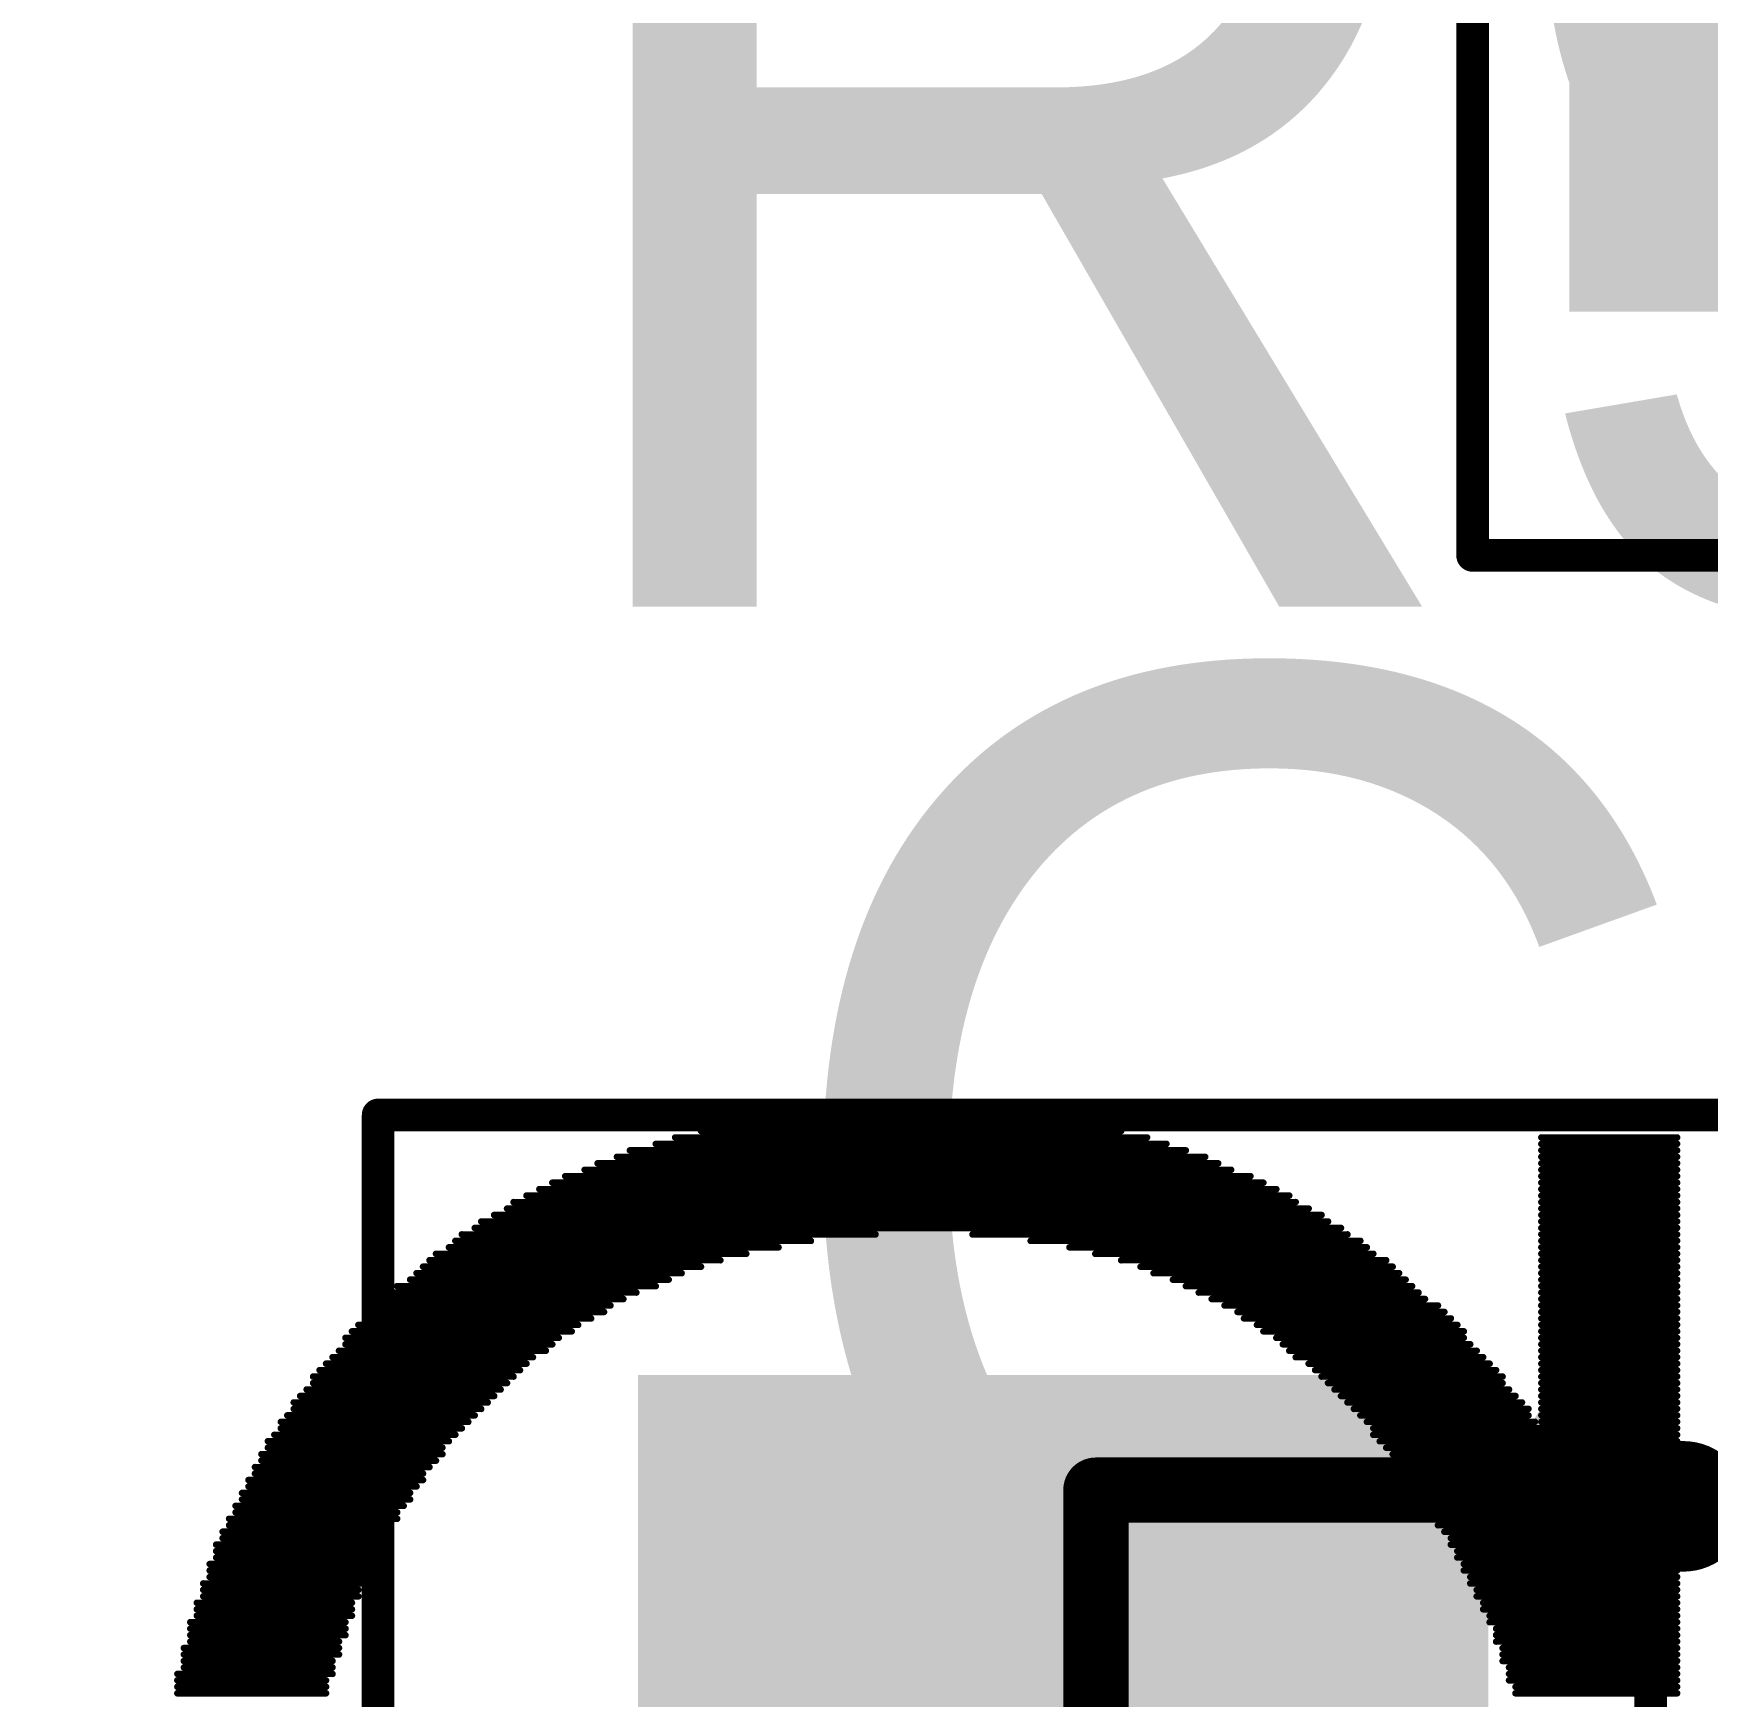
# Model space of a CAD drawing. Header units: millimetres. Extents: x 1.51 to 4.01, y 1.61 to 4.11.
# Drawn here: x 3.0684 to 3.1694, y 3.2342 to 3.3346 of the extents above; entities that cross this region are included whole.
import ezdxf

# ---------------------------------------------------------------- set-up
doc = ezdxf.new("R2010")
doc.units = ezdxf.units.MM
doc.header["$MEASUREMENT"] = 0
for name, color, linetype in [('BottomLayer', 5, 'Continuous'), ('InternalPlane1', 76, 'Continuous'), ('InternalPlane2', 16, 'Continuous'), ('Mechanical1', 6, 'Continuous'), ('Mechanical13', 56, 'Continuous'), ('Mechanical15', 56, 'Continuous'), ('Mechanical3', 76, 'Continuous'), ('TopLayer', 1, 'Continuous'), ('TopOverlay', 2, 'Continuous'), ('TopPaste', 8, 'Continuous'), ('TopSolder', 216, 'Continuous')]:
    doc.layers.add(name, color=color, linetype=linetype)

# ---------------------------------------------------------------- blocks, each defined once
blk = doc.blocks.new('6ST1_N_8')
at = {"layer": 'Mechanical15', "const_width": 0.00197}
for points in [[(-0.07874, -0.0689), (-0.07874, 0.0689)], [(-0.07874, -0.0689), (0.07874, -0.0689)]]:
    blk.add_lwpolyline(points, dxfattribs=at)
at = {"layer": 'Mechanical15', "const_width": 0.000984}
blk.add_lwpolyline([(-0.07923, -0.0689, 1), (-0.07825, -0.0689, 1)], format="xyb", close=True, dxfattribs=at)
blk.add_lwpolyline([(-0.07923, -0.0689, 1), (-0.07825, -0.0689, 1)], format="xyb", close=True, dxfattribs=at)
at = {"layer": 'TopLayer'}
blk.add_solid([(-0.02559, -0.0502), (-0.02559, -0.02461), (-0.0689, -0.0502), (-0.0689, -0.02461)], dxfattribs=at)
at = {"layer": 'TopPaste'}
blk.add_solid([(-0.02559, -0.0502), (-0.02559, -0.02461), (-0.0689, -0.0502), (-0.0689, -0.02461)], dxfattribs=at)
at = {"layer": 'TopSolder'}
blk.add_solid([(-0.02159, -0.0542), (-0.02159, -0.02061), (-0.0729, -0.0542), (-0.0729, -0.02061)], dxfattribs=at)
blk = doc.blocks.new('RESC0603_1608__M_9')
at = {"layer": 'Mechanical13', "const_width": 0.00394}
for points in [[(0.03346, 0.0187), (-0.03346, 0.0187)], [(-0.03346, 0.0187), (-0.03346, -0.0187)], [(0.03346, 0.0187), (0.03346, -0.0187)], [(0.03346, -0.0187), (-0.03346, -0.0187)]]:
    blk.add_lwpolyline(points, dxfattribs=at)
at = {"layer": 'Mechanical13', "const_width": 0.00197}
for points in [[(-0.03445, 0.0187, 1), (-0.03248, 0.0187, 1)], [(-0.03445, 0.0187, 1), (-0.03248, 0.0187, 1)], [(0.03248, 0.0187, 1), (0.03445, 0.0187, 1)], [(0.03248, 0.0187, 1), (0.03445, 0.0187, 1)], [(-0.03445, -0.0187, 1), (-0.03248, -0.0187, 1)], [(-0.03445, -0.0187, 1), (-0.03248, -0.0187, 1)], [(0.03248, -0.0187, 1), (0.03445, -0.0187, 1)], [(0.03248, -0.0187, 1), (0.03445, -0.0187, 1)]]:
    blk.add_lwpolyline(points, format="xyb", close=True, dxfattribs=at)
at = {"layer": 'Mechanical15', "const_width": 0.00197}
for points in [[(0.07677, 0.04134), (-0.07677, 0.04134)], [(-0.07677, 0.04134), (-0.07677, -0.04134)], [(0.07677, 0.04134), (0.07677, -0.04134)], [(0, 0.0187), (0, -0.0187)], [(0.0187, 0), (-0.0187, 0)], [(0.07677, -0.04134), (-0.07677, -0.04134)]]:
    blk.add_lwpolyline(points, dxfattribs=at)
at = {"layer": 'Mechanical15', "const_width": 0.000984}
for points in [[(-0.07726, 0.04134, 1), (-0.07628, 0.04134, 1)], [(-0.07726, 0.04134, 1), (-0.07628, 0.04134, 1)], [(0.07628, 0.04134, 1), (0.07726, 0.04134, 1)], [(0.07628, 0.04134, 1), (0.07726, 0.04134, 1)], [(-0.00049, 0.0187, 1), (0.00049, 0.0187, 1)], [(-0.01919, 0, 1), (-0.01821, 0, 1)], [(0.01821, 0, 1), (0.01919, 0, 1)], [(-0.00049, -0.0187, 1), (0.00049, -0.0187, 1)], [(-0.07726, -0.04134, 1), (-0.07628, -0.04134, 1)], [(-0.07726, -0.04134, 1), (-0.07628, -0.04134, 1)], [(0.07628, -0.04134, 1), (0.07726, -0.04134, 1)], [(0.07628, -0.04134, 1), (0.07726, -0.04134, 1)]]:
    blk.add_lwpolyline(points, format="xyb", close=True, dxfattribs=at)
at = {"layer": 'TopLayer'}
for points in [[(-0.01378, -0.02165), (-0.01378, 0.02165), (-0.05709, -0.02165), (-0.05709, 0.02165)], [(0.05709, -0.02165), (0.05709, 0.02165), (0.01378, -0.02165), (0.01378, 0.02165)]]:
    blk.add_solid(points, dxfattribs=at)
at = {"layer": 'TopOverlay', "const_width": 0.00787}
for points in [[(0.00197, 0.01772), (-0.00197, 0.01772)], [(0.00197, -0.01772), (-0.00197, -0.01772)]]:
    blk.add_lwpolyline(points, dxfattribs=at)
at = {"layer": 'TopOverlay', "const_width": 0.00394}
for points in [[(-0.00394, 0.01772, 1), (0, 0.01772, 1)], [(0, 0.01772, 1), (0.00394, 0.01772, 1)], [(-0.00394, -0.01772, 1), (0, -0.01772, 1)], [(0, -0.01772, 1), (0.00394, -0.01772, 1)]]:
    blk.add_lwpolyline(points, format="xyb", close=True, dxfattribs=at)
at = {"layer": 'TopPaste'}
for points in [[(-0.01378, -0.02165), (-0.01378, 0.02165), (-0.05709, -0.02165), (-0.05709, 0.02165)], [(0.05709, -0.02165), (0.05709, 0.02165), (0.01378, -0.02165), (0.01378, 0.02165)]]:
    blk.add_solid(points, dxfattribs=at)
at = {"layer": 'TopSolder'}
for points in [[(-0.00978, -0.02565), (-0.00978, 0.02565), (-0.06109, -0.02565), (-0.06109, 0.02565)], [(0.06109, -0.02565), (0.06109, 0.02565), (0.00978, -0.02565), (0.00978, 0.02565)]]:
    blk.add_solid(points, dxfattribs=at)

msp = doc.modelspace()

# ---------------------------------------------------------------- linework, layer by layer
at = {"layer": 'BottomLayer', "const_width": 0.05}
msp.add_lwpolyline([(2.95894, 3.98826, -0.315299), (3.88826, 3.05894)], format="xyb", dxfattribs=at)
at = {"layer": 'InternalPlane1', "const_width": 0.04}
msp.add_lwpolyline([(2.76, 4.09032, -0.414214), (3.99031, 2.86)], format="xyb", dxfattribs=at)
at = {"layer": 'InternalPlane2', "const_width": 0.04}
msp.add_lwpolyline([(2.76, 4.09032, -0.414214), (3.99031, 2.86)], format="xyb", dxfattribs=at)
at = {"layer": 'Mechanical1', "const_width": 0.01}
msp.add_lwpolyline([(3.99031, 2.86, 1), (1.52968, 2.86, 1)], format="xyb", close=True, dxfattribs=at)
at = {"layer": 'Mechanical3', "const_width": 0.03937}
msp.add_lwpolyline([(3.75606, 2.86, 1), (1.76394, 2.86, 1)], format="xyb", close=True, dxfattribs=at)
at = {"layer": 'TopOverlay', "const_width": 0.00039}
for points in [[(3.113, 3.26915), (3.13016, 3.26915)], [(3.11612, 3.26954), (3.12704, 3.26954)], [(3.10871, 3.26837), (3.13406, 3.26837)], [(3.11066, 3.26876), (3.13211, 3.26876)], [(3.10442, 3.2672), (3.13796, 3.2672)], [(3.10598, 3.26759), (3.13679, 3.26759)], [(3.10715, 3.26798), (3.13562, 3.26798)], [(3.15941, 3.26798), (3.1676, 3.26798)], [(3.15941, 3.26759), (3.1676, 3.26759)], [(3.15941, 3.2672), (3.1676, 3.2672)], [(3.10247, 3.26642), (3.13991, 3.26642)], [(3.10364, 3.26681), (3.13913, 3.26681)], [(3.15941, 3.26681), (3.1676, 3.26681)], [(3.15941, 3.26642), (3.1676, 3.26642)], [(3.09974, 3.26525), (3.14264, 3.26525)], [(3.10052, 3.26564), (3.14186, 3.26564)], [(3.10169, 3.26603), (3.14069, 3.26603)], [(3.15941, 3.26603), (3.1676, 3.26603)], [(3.15941, 3.26564), (3.1676, 3.26564)], [(3.15941, 3.26525), (3.1676, 3.26525)], [(3.0974, 3.26408), (3.14459, 3.26408)], [(3.09818, 3.26447), (3.1442, 3.26447)], [(3.09896, 3.26486), (3.14342, 3.26486)], [(3.15941, 3.26486), (3.1676, 3.26486)], [(3.15941, 3.26447), (3.1676, 3.26447)], [(3.15941, 3.26408), (3.1676, 3.26408)], [(3.09623, 3.2633), (3.14615, 3.2633)], [(3.09701, 3.26369), (3.14537, 3.26369)], [(3.15941, 3.26369), (3.1676, 3.26369)], [(3.15941, 3.2633), (3.1676, 3.2633)], [(3.09428, 3.26213), (3.11924, 3.26213)], [(3.09506, 3.26252), (3.14732, 3.26252)], [(3.09545, 3.26291), (3.14654, 3.26291)], [(3.12509, 3.26213), (3.14771, 3.26213)], [(3.15941, 3.26291), (3.1676, 3.26291)], [(3.15941, 3.26252), (3.1676, 3.26252)], [(3.15941, 3.26213), (3.1676, 3.26213)], [(3.0935, 3.26135), (3.11339, 3.26135)], [(3.09389, 3.26174), (3.11534, 3.26174)], [(3.1286, 3.26174), (3.14849, 3.26174)], [(3.13094, 3.26135), (3.14888, 3.26135)], [(3.15941, 3.26174), (3.1676, 3.26174)], [(3.15941, 3.26135), (3.1676, 3.26135)], [(3.09194, 3.26018), (3.10871, 3.26018)], [(3.09233, 3.26057), (3.10988, 3.26057)], [(3.09272, 3.26096), (3.11144, 3.26096)], [(3.1325, 3.26096), (3.14927, 3.26096)], [(3.13406, 3.26057), (3.15005, 3.26057)], [(3.13523, 3.26018), (3.15044, 3.26018)], [(3.15941, 3.26096), (3.1676, 3.26096)], [(3.15941, 3.26057), (3.1676, 3.26057)], [(3.15941, 3.26018), (3.1676, 3.26018)], [(3.09038, 3.25901), (3.10598, 3.25901)], [(3.09116, 3.2594), (3.10676, 3.2594)], [(3.09155, 3.25979), (3.10754, 3.25979)], [(3.13601, 3.25979), (3.15083, 3.25979)], [(3.13718, 3.2594), (3.15122, 3.2594)], [(3.13796, 3.25901), (3.15161, 3.25901)], [(3.15941, 3.25979), (3.1676, 3.25979)], [(3.15941, 3.2594), (3.1676, 3.2594)], [(3.15941, 3.25901), (3.1676, 3.25901)], [(3.0896, 3.25823), (3.10403, 3.25823)], [(3.08999, 3.25862), (3.10481, 3.25862)], [(3.13874, 3.25862), (3.152, 3.25862)], [(3.13952, 3.25823), (3.15239, 3.25823)], [(3.15941, 3.25862), (3.1676, 3.25862)], [(3.15941, 3.25823), (3.1676, 3.25823)], [(3.08843, 3.25706), (3.10208, 3.25706)], [(3.08882, 3.25745), (3.10286, 3.25745)], [(3.08921, 3.25784), (3.10325, 3.25784)], [(3.1403, 3.25784), (3.15317, 3.25784)], [(3.14108, 3.25745), (3.15356, 3.25745)], [(3.14147, 3.25706), (3.15395, 3.25706)], [(3.15941, 3.25784), (3.1676, 3.25784)], [(3.15941, 3.25745), (3.1676, 3.25745)], [(3.15941, 3.25706), (3.1676, 3.25706)], [(3.08765, 3.25628), (3.10091, 3.25628)], [(3.08804, 3.25667), (3.1013, 3.25667)], [(3.14225, 3.25667), (3.15434, 3.25667)], [(3.14264, 3.25628), (3.15473, 3.25628)], [(3.15941, 3.25667), (3.1676, 3.25667)], [(3.15941, 3.25628), (3.1676, 3.25628)], [(3.08687, 3.25511), (3.09935, 3.25511)], [(3.08726, 3.25589), (3.10013, 3.25589)], [(3.08726, 3.2555), (3.09974, 3.2555)], [(3.14342, 3.25589), (3.15473, 3.25589)], [(3.14381, 3.2555), (3.15512, 3.2555)], [(3.1442, 3.25511), (3.15551, 3.25511)], [(3.15941, 3.25589), (3.1676, 3.25589)], [(3.15941, 3.2555), (3.1676, 3.2555)], [(3.15941, 3.25511), (3.1676, 3.25511)], [(3.0857, 3.25394), (3.09779, 3.25394)], [(3.08609, 3.25433), (3.09818, 3.25433)], [(3.08648, 3.25472), (3.09857, 3.25472)], [(3.14459, 3.25472), (3.1559, 3.25472)], [(3.14537, 3.25433), (3.15629, 3.25433)], [(3.14576, 3.25394), (3.15668, 3.25394)], [(3.15941, 3.25472), (3.1676, 3.25472)], [(3.15941, 3.25433), (3.1676, 3.25433)], [(3.15941, 3.25394), (3.1676, 3.25394)], [(3.08531, 3.25355), (3.0974, 3.25355)], [(3.08531, 3.25316), (3.09701, 3.25316)], [(3.14615, 3.25355), (3.15707, 3.25355)], [(3.14654, 3.25316), (3.15707, 3.25316)], [(3.15941, 3.25355), (3.1676, 3.25355)], [(3.15941, 3.25316), (3.1676, 3.25316)], [(3.08414, 3.25199), (3.09584, 3.25199)], [(3.08453, 3.25238), (3.09623, 3.25238)], [(3.08492, 3.25277), (3.09662, 3.25277)], [(3.14693, 3.25277), (3.15746, 3.25277)], [(3.14732, 3.25238), (3.15785, 3.25238)], [(3.14771, 3.25199), (3.15824, 3.25199)], [(3.15941, 3.25277), (3.1676, 3.25277)], [(3.15941, 3.25238), (3.1676, 3.25238)], [(3.15941, 3.25199), (3.1676, 3.25199)], [(3.08375, 3.25121), (3.09506, 3.25121)], [(3.08414, 3.2516), (3.09545, 3.2516)], [(3.1481, 3.2516), (3.15863, 3.2516)], [(3.14849, 3.25121), (3.15863, 3.25121)], [(3.15941, 3.2516), (3.1676, 3.2516)], [(3.15941, 3.25121), (3.1676, 3.25121)], [(3.08297, 3.25004), (3.09389, 3.25004)], [(3.08336, 3.25082), (3.09467, 3.25082)], [(3.08336, 3.25043), (3.09428, 3.25043)], [(3.14888, 3.25082), (3.15902, 3.25082)], [(3.14927, 3.25043), (3.1676, 3.25043)], [(3.14927, 3.25004), (3.1676, 3.25004)], [(3.15941, 3.25082), (3.1676, 3.25082)], [(3.08219, 3.24887), (3.09311, 3.24887)], [(3.08258, 3.24965), (3.0935, 3.24965)], [(3.08258, 3.24926), (3.09311, 3.24926)], [(3.14966, 3.24965), (3.1676, 3.24965)], [(3.15005, 3.24926), (3.1676, 3.24926)], [(3.15044, 3.24887), (3.1676, 3.24887)], [(3.0818, 3.24809), (3.09233, 3.24809)], [(3.08219, 3.24848), (3.09272, 3.24848)], [(3.15044, 3.24848), (3.1676, 3.24848)], [(3.15083, 3.24809), (3.1676, 3.24809)], [(3.08141, 3.24731), (3.09194, 3.24731)], [(3.08141, 3.24692), (3.09155, 3.24692)], [(3.0818, 3.2477), (3.09194, 3.2477)], [(3.15122, 3.2477), (3.1676, 3.2477)], [(3.15161, 3.24731), (3.1676, 3.24731)], [(3.15161, 3.24692), (3.1676, 3.24692)], [(3.08102, 3.24653), (3.09116, 3.24653)], [(3.08102, 3.24614), (3.09116, 3.24614)], [(3.152, 3.24653), (3.1676, 3.24653)], [(3.15239, 3.24614), (3.1676, 3.24614)], [(3.08024, 3.24497), (3.09038, 3.24497)], [(3.08063, 3.24575), (3.09077, 3.24575)], [(3.08063, 3.24536), (3.09038, 3.24536)], [(3.15239, 3.24575), (3.1676, 3.24575)], [(3.15278, 3.24536), (3.1676, 3.24536)], [(3.15317, 3.24497), (3.1676, 3.24497)], [(3.07985, 3.24419), (3.08999, 3.24419)], [(3.08024, 3.24458), (3.08999, 3.24458)], [(3.15317, 3.24458), (3.1676, 3.24458)], [(3.15356, 3.24419), (3.1676, 3.24419)], [(3.07946, 3.24341), (3.08921, 3.24341)], [(3.07946, 3.24302), (3.08921, 3.24302)], [(3.07985, 3.2438), (3.0896, 3.2438)], [(3.15395, 3.2438), (3.1676, 3.2438)], [(3.15395, 3.24341), (3.1676, 3.24341)], [(3.15434, 3.24302), (3.1676, 3.24302)], [(3.07907, 3.24224), (3.08882, 3.24224)], [(3.07907, 3.24185), (3.08882, 3.24185)], [(3.07946, 3.24263), (3.08882, 3.24263)], [(3.15434, 3.24263), (3.1676, 3.24263)], [(3.15473, 3.24224), (3.1676, 3.24224)], [(3.15473, 3.24185), (3.1676, 3.24185)], [(3.07868, 3.24107), (3.08843, 3.24107)], [(3.07907, 3.24146), (3.08843, 3.24146)], [(3.15512, 3.24146), (3.1676, 3.24146)], [(3.15512, 3.24107), (3.1676, 3.24107)], [(3.07829, 3.2399), (3.08765, 3.2399)], [(3.07868, 3.24068), (3.08804, 3.24068)], [(3.07868, 3.24029), (3.08804, 3.24029)], [(3.15551, 3.24068), (3.1676, 3.24068)], [(3.15551, 3.24029), (3.1676, 3.24029)], [(3.1559, 3.2399), (3.1676, 3.2399)], [(3.07829, 3.23951), (3.08765, 3.23951)], [(3.07829, 3.23912), (3.08765, 3.23912)], [(3.1559, 3.23951), (3.1676, 3.23951)], [(3.15629, 3.23912), (3.1676, 3.23912)], [(3.0779, 3.23873), (3.08726, 3.23873)], [(3.0779, 3.23834), (3.08726, 3.23834)], [(3.0779, 3.23795), (3.08726, 3.23795)], [(3.15629, 3.23873), (3.1676, 3.23873)], [(3.15668, 3.23834), (3.1676, 3.23834)], [(3.15668, 3.23795), (3.1676, 3.23795)], [(3.07751, 3.23717), (3.08687, 3.23717)], [(3.07751, 3.23678), (3.08687, 3.23678)], [(3.0779, 3.23756), (3.08687, 3.23756)], [(3.15668, 3.23756), (3.1676, 3.23756)], [(3.15707, 3.23717), (3.1676, 3.23717)], [(3.15707, 3.23678), (3.1676, 3.23678)], [(3.07751, 3.23639), (3.08648, 3.23639)], [(3.07751, 3.236), (3.08648, 3.236)], [(3.15707, 3.23639), (3.1676, 3.23639)], [(3.15746, 3.236), (3.1676, 3.236)], [(3.07712, 3.23561), (3.08648, 3.23561)], [(3.07712, 3.23522), (3.08609, 3.23522)], [(3.07712, 3.23483), (3.08609, 3.23483)], [(3.15746, 3.23561), (3.1676, 3.23561)], [(3.15746, 3.23522), (3.1676, 3.23522)], [(3.15785, 3.23483), (3.1676, 3.23483)], [(3.07712, 3.23444), (3.08609, 3.23444)], [(3.15785, 3.23444), (3.1676, 3.23444)]]:
    msp.add_lwpolyline(points, dxfattribs=at)
at = {"layer": 'TopOverlay', "const_width": 0.000195}
for points in [[(3.1129, 3.26915, 1), (3.1131, 3.26915, 1)], [(3.11602, 3.26954, 1), (3.11622, 3.26954, 1)], [(3.12694, 3.26954, 1), (3.12714, 3.26954, 1)], [(3.13006, 3.26915, 1), (3.13026, 3.26915, 1)], [(3.10861, 3.26837, 1), (3.10881, 3.26837, 1)], [(3.11056, 3.26876, 1), (3.11076, 3.26876, 1)], [(3.13201, 3.26876, 1), (3.13221, 3.26876, 1)], [(3.13396, 3.26837, 1), (3.13416, 3.26837, 1)], [(3.10432, 3.2672, 1), (3.10452, 3.2672, 1)], [(3.10588, 3.26759, 1), (3.10608, 3.26759, 1)], [(3.10705, 3.26798, 1), (3.10725, 3.26798, 1)], [(3.13552, 3.26798, 1), (3.13572, 3.26798, 1)], [(3.13669, 3.26759, 1), (3.13689, 3.26759, 1)], [(3.13786, 3.2672, 1), (3.13806, 3.2672, 1)], [(3.15931, 3.26798, 1), (3.15951, 3.26798, 1)], [(3.15931, 3.26759, 1), (3.15951, 3.26759, 1)], [(3.15931, 3.2672, 1), (3.15951, 3.2672, 1)], [(3.1675, 3.26798, 1), (3.1677, 3.26798, 1)], [(3.1675, 3.26759, 1), (3.1677, 3.26759, 1)], [(3.1675, 3.2672, 1), (3.1677, 3.2672, 1)], [(3.10237, 3.26642, 1), (3.10257, 3.26642, 1)], [(3.10354, 3.26681, 1), (3.10374, 3.26681, 1)], [(3.13903, 3.26681, 1), (3.13923, 3.26681, 1)], [(3.13981, 3.26642, 1), (3.14001, 3.26642, 1)], [(3.15931, 3.26681, 1), (3.15951, 3.26681, 1)], [(3.15931, 3.26642, 1), (3.15951, 3.26642, 1)], [(3.1675, 3.26681, 1), (3.1677, 3.26681, 1)], [(3.1675, 3.26642, 1), (3.1677, 3.26642, 1)], [(3.09964, 3.26525, 1), (3.09984, 3.26525, 1)], [(3.10042, 3.26564, 1), (3.10062, 3.26564, 1)], [(3.10159, 3.26603, 1), (3.10179, 3.26603, 1)], [(3.14059, 3.26603, 1), (3.14079, 3.26603, 1)], [(3.14176, 3.26564, 1), (3.14196, 3.26564, 1)], [(3.14254, 3.26525, 1), (3.14274, 3.26525, 1)], [(3.15931, 3.26603, 1), (3.15951, 3.26603, 1)], [(3.15931, 3.26564, 1), (3.15951, 3.26564, 1)], [(3.15931, 3.26525, 1), (3.15951, 3.26525, 1)], [(3.1675, 3.26603, 1), (3.1677, 3.26603, 1)], [(3.1675, 3.26564, 1), (3.1677, 3.26564, 1)], [(3.1675, 3.26525, 1), (3.1677, 3.26525, 1)], [(3.0973, 3.26408, 1), (3.0975, 3.26408, 1)], [(3.09808, 3.26447, 1), (3.09828, 3.26447, 1)], [(3.09886, 3.26486, 1), (3.09906, 3.26486, 1)], [(3.14332, 3.26486, 1), (3.14352, 3.26486, 1)], [(3.1441, 3.26447, 1), (3.1443, 3.26447, 1)], [(3.14449, 3.26408, 1), (3.14469, 3.26408, 1)], [(3.15931, 3.26486, 1), (3.15951, 3.26486, 1)], [(3.15931, 3.26447, 1), (3.15951, 3.26447, 1)], [(3.15931, 3.26408, 1), (3.15951, 3.26408, 1)], [(3.1675, 3.26486, 1), (3.1677, 3.26486, 1)], [(3.1675, 3.26447, 1), (3.1677, 3.26447, 1)], [(3.1675, 3.26408, 1), (3.1677, 3.26408, 1)], [(3.09613, 3.2633, 1), (3.09633, 3.2633, 1)], [(3.09691, 3.26369, 1), (3.09711, 3.26369, 1)], [(3.14527, 3.26369, 1), (3.14547, 3.26369, 1)], [(3.14605, 3.2633, 1), (3.14625, 3.2633, 1)], [(3.15931, 3.26369, 1), (3.15951, 3.26369, 1)], [(3.15931, 3.2633, 1), (3.15951, 3.2633, 1)], [(3.1675, 3.26369, 1), (3.1677, 3.26369, 1)], [(3.1675, 3.2633, 1), (3.1677, 3.2633, 1)], [(3.09418, 3.26213, 1), (3.09438, 3.26213, 1)], [(3.09496, 3.26252, 1), (3.09516, 3.26252, 1)], [(3.09535, 3.26291, 1), (3.09555, 3.26291, 1)], [(3.11914, 3.26213, 1), (3.11934, 3.26213, 1)], [(3.12499, 3.26213, 1), (3.12519, 3.26213, 1)], [(3.14644, 3.26291, 1), (3.14664, 3.26291, 1)], [(3.14722, 3.26252, 1), (3.14742, 3.26252, 1)], [(3.14761, 3.26213, 1), (3.14781, 3.26213, 1)], [(3.15931, 3.26291, 1), (3.15951, 3.26291, 1)], [(3.15931, 3.26252, 1), (3.15951, 3.26252, 1)], [(3.15931, 3.26213, 1), (3.15951, 3.26213, 1)], [(3.1675, 3.26291, 1), (3.1677, 3.26291, 1)], [(3.1675, 3.26252, 1), (3.1677, 3.26252, 1)], [(3.1675, 3.26213, 1), (3.1677, 3.26213, 1)], [(3.0934, 3.26135, 1), (3.0936, 3.26135, 1)], [(3.09379, 3.26174, 1), (3.09399, 3.26174, 1)], [(3.11329, 3.26135, 1), (3.11349, 3.26135, 1)], [(3.11524, 3.26174, 1), (3.11544, 3.26174, 1)], [(3.1285, 3.26174, 1), (3.1287, 3.26174, 1)], [(3.13084, 3.26135, 1), (3.13104, 3.26135, 1)], [(3.14839, 3.26174, 1), (3.14859, 3.26174, 1)], [(3.14878, 3.26135, 1), (3.14898, 3.26135, 1)], [(3.15931, 3.26174, 1), (3.15951, 3.26174, 1)], [(3.15931, 3.26135, 1), (3.15951, 3.26135, 1)], [(3.1675, 3.26174, 1), (3.1677, 3.26174, 1)], [(3.1675, 3.26135, 1), (3.1677, 3.26135, 1)], [(3.09184, 3.26018, 1), (3.09204, 3.26018, 1)], [(3.09223, 3.26057, 1), (3.09243, 3.26057, 1)], [(3.09262, 3.26096, 1), (3.09282, 3.26096, 1)], [(3.10861, 3.26018, 1), (3.10881, 3.26018, 1)], [(3.10978, 3.26057, 1), (3.10998, 3.26057, 1)], [(3.11134, 3.26096, 1), (3.11154, 3.26096, 1)], [(3.1324, 3.26096, 1), (3.1326, 3.26096, 1)], [(3.13396, 3.26057, 1), (3.13416, 3.26057, 1)], [(3.13513, 3.26018, 1), (3.13533, 3.26018, 1)], [(3.14917, 3.26096, 1), (3.14937, 3.26096, 1)], [(3.14995, 3.26057, 1), (3.15015, 3.26057, 1)], [(3.15034, 3.26018, 1), (3.15054, 3.26018, 1)], [(3.15931, 3.26096, 1), (3.15951, 3.26096, 1)], [(3.15931, 3.26057, 1), (3.15951, 3.26057, 1)], [(3.15931, 3.26018, 1), (3.15951, 3.26018, 1)], [(3.1675, 3.26096, 1), (3.1677, 3.26096, 1)], [(3.1675, 3.26057, 1), (3.1677, 3.26057, 1)], [(3.1675, 3.26018, 1), (3.1677, 3.26018, 1)], [(3.09028, 3.25901, 1), (3.09048, 3.25901, 1)], [(3.09106, 3.2594, 1), (3.09126, 3.2594, 1)], [(3.09145, 3.25979, 1), (3.09165, 3.25979, 1)], [(3.10588, 3.25901, 1), (3.10608, 3.25901, 1)], [(3.10666, 3.2594, 1), (3.10686, 3.2594, 1)], [(3.10744, 3.25979, 1), (3.10764, 3.25979, 1)], [(3.13591, 3.25979, 1), (3.13611, 3.25979, 1)], [(3.13708, 3.2594, 1), (3.13728, 3.2594, 1)], [(3.13786, 3.25901, 1), (3.13806, 3.25901, 1)], [(3.15073, 3.25979, 1), (3.15093, 3.25979, 1)], [(3.15112, 3.2594, 1), (3.15132, 3.2594, 1)], [(3.15151, 3.25901, 1), (3.15171, 3.25901, 1)], [(3.15931, 3.25979, 1), (3.15951, 3.25979, 1)], [(3.15931, 3.2594, 1), (3.15951, 3.2594, 1)], [(3.15931, 3.25901, 1), (3.15951, 3.25901, 1)], [(3.1675, 3.25979, 1), (3.1677, 3.25979, 1)], [(3.1675, 3.2594, 1), (3.1677, 3.2594, 1)], [(3.1675, 3.25901, 1), (3.1677, 3.25901, 1)], [(3.0895, 3.25823, 1), (3.0897, 3.25823, 1)], [(3.08989, 3.25862, 1), (3.09009, 3.25862, 1)], [(3.10393, 3.25823, 1), (3.10413, 3.25823, 1)], [(3.10471, 3.25862, 1), (3.10491, 3.25862, 1)], [(3.13864, 3.25862, 1), (3.13884, 3.25862, 1)], [(3.13942, 3.25823, 1), (3.13962, 3.25823, 1)], [(3.1519, 3.25862, 1), (3.1521, 3.25862, 1)], [(3.15229, 3.25823, 1), (3.15249, 3.25823, 1)], [(3.15931, 3.25862, 1), (3.15951, 3.25862, 1)], [(3.15931, 3.25823, 1), (3.15951, 3.25823, 1)], [(3.1675, 3.25862, 1), (3.1677, 3.25862, 1)], [(3.1675, 3.25823, 1), (3.1677, 3.25823, 1)], [(3.08833, 3.25706, 1), (3.08853, 3.25706, 1)], [(3.08872, 3.25745, 1), (3.08892, 3.25745, 1)], [(3.08911, 3.25784, 1), (3.08931, 3.25784, 1)], [(3.10198, 3.25706, 1), (3.10218, 3.25706, 1)], [(3.10276, 3.25745, 1), (3.10296, 3.25745, 1)], [(3.10315, 3.25784, 1), (3.10335, 3.25784, 1)], [(3.1402, 3.25784, 1), (3.1404, 3.25784, 1)], [(3.14098, 3.25745, 1), (3.14118, 3.25745, 1)], [(3.14137, 3.25706, 1), (3.14157, 3.25706, 1)], [(3.15307, 3.25784, 1), (3.15327, 3.25784, 1)], [(3.15346, 3.25745, 1), (3.15366, 3.25745, 1)], [(3.15385, 3.25706, 1), (3.15405, 3.25706, 1)], [(3.15931, 3.25784, 1), (3.15951, 3.25784, 1)], [(3.15931, 3.25745, 1), (3.15951, 3.25745, 1)], [(3.15931, 3.25706, 1), (3.15951, 3.25706, 1)], [(3.1675, 3.25784, 1), (3.1677, 3.25784, 1)], [(3.1675, 3.25745, 1), (3.1677, 3.25745, 1)], [(3.1675, 3.25706, 1), (3.1677, 3.25706, 1)], [(3.08755, 3.25628, 1), (3.08775, 3.25628, 1)], [(3.08794, 3.25667, 1), (3.08814, 3.25667, 1)], [(3.10081, 3.25628, 1), (3.10101, 3.25628, 1)], [(3.1012, 3.25667, 1), (3.1014, 3.25667, 1)], [(3.14215, 3.25667, 1), (3.14235, 3.25667, 1)], [(3.14254, 3.25628, 1), (3.14274, 3.25628, 1)], [(3.15424, 3.25667, 1), (3.15444, 3.25667, 1)], [(3.15463, 3.25628, 1), (3.15483, 3.25628, 1)], [(3.15931, 3.25667, 1), (3.15951, 3.25667, 1)], [(3.15931, 3.25628, 1), (3.15951, 3.25628, 1)], [(3.1675, 3.25667, 1), (3.1677, 3.25667, 1)], [(3.1675, 3.25628, 1), (3.1677, 3.25628, 1)], [(3.08677, 3.25511, 1), (3.08697, 3.25511, 1)], [(3.08716, 3.25589, 1), (3.08736, 3.25589, 1)], [(3.08716, 3.2555, 1), (3.08736, 3.2555, 1)], [(3.09925, 3.25511, 1), (3.09945, 3.25511, 1)], [(3.09964, 3.2555, 1), (3.09984, 3.2555, 1)], [(3.10003, 3.25589, 1), (3.10023, 3.25589, 1)], [(3.14332, 3.25589, 1), (3.14352, 3.25589, 1)], [(3.14371, 3.2555, 1), (3.14391, 3.2555, 1)], [(3.1441, 3.25511, 1), (3.1443, 3.25511, 1)], [(3.15463, 3.25589, 1), (3.15483, 3.25589, 1)], [(3.15502, 3.2555, 1), (3.15522, 3.2555, 1)], [(3.15541, 3.25511, 1), (3.15561, 3.25511, 1)], [(3.15931, 3.25589, 1), (3.15951, 3.25589, 1)], [(3.15931, 3.2555, 1), (3.15951, 3.2555, 1)], [(3.15931, 3.25511, 1), (3.15951, 3.25511, 1)], [(3.1675, 3.25589, 1), (3.1677, 3.25589, 1)], [(3.1675, 3.2555, 1), (3.1677, 3.2555, 1)], [(3.1675, 3.25511, 1), (3.1677, 3.25511, 1)], [(3.0856, 3.25394, 1), (3.0858, 3.25394, 1)], [(3.08599, 3.25433, 1), (3.08619, 3.25433, 1)], [(3.08638, 3.25472, 1), (3.08658, 3.25472, 1)], [(3.09769, 3.25394, 1), (3.09789, 3.25394, 1)], [(3.09808, 3.25433, 1), (3.09828, 3.25433, 1)], [(3.09847, 3.25472, 1), (3.09867, 3.25472, 1)], [(3.14449, 3.25472, 1), (3.14469, 3.25472, 1)], [(3.14527, 3.25433, 1), (3.14547, 3.25433, 1)], [(3.14566, 3.25394, 1), (3.14586, 3.25394, 1)], [(3.1558, 3.25472, 1), (3.156, 3.25472, 1)], [(3.15619, 3.25433, 1), (3.15639, 3.25433, 1)], [(3.15658, 3.25394, 1), (3.15678, 3.25394, 1)], [(3.15931, 3.25472, 1), (3.15951, 3.25472, 1)], [(3.15931, 3.25433, 1), (3.15951, 3.25433, 1)], [(3.15931, 3.25394, 1), (3.15951, 3.25394, 1)], [(3.1675, 3.25472, 1), (3.1677, 3.25472, 1)], [(3.1675, 3.25433, 1), (3.1677, 3.25433, 1)], [(3.1675, 3.25394, 1), (3.1677, 3.25394, 1)], [(3.08521, 3.25355, 1), (3.08541, 3.25355, 1)], [(3.08521, 3.25316, 1), (3.08541, 3.25316, 1)], [(3.09691, 3.25316, 1), (3.09711, 3.25316, 1)], [(3.0973, 3.25355, 1), (3.0975, 3.25355, 1)], [(3.14605, 3.25355, 1), (3.14625, 3.25355, 1)], [(3.14644, 3.25316, 1), (3.14664, 3.25316, 1)], [(3.15697, 3.25355, 1), (3.15717, 3.25355, 1)], [(3.15697, 3.25316, 1), (3.15717, 3.25316, 1)], [(3.15931, 3.25355, 1), (3.15951, 3.25355, 1)], [(3.15931, 3.25316, 1), (3.15951, 3.25316, 1)], [(3.1675, 3.25355, 1), (3.1677, 3.25355, 1)], [(3.1675, 3.25316, 1), (3.1677, 3.25316, 1)], [(3.08404, 3.25199, 1), (3.08424, 3.25199, 1)], [(3.08443, 3.25238, 1), (3.08463, 3.25238, 1)], [(3.08482, 3.25277, 1), (3.08502, 3.25277, 1)], [(3.09574, 3.25199, 1), (3.09594, 3.25199, 1)], [(3.09613, 3.25238, 1), (3.09633, 3.25238, 1)], [(3.09652, 3.25277, 1), (3.09672, 3.25277, 1)], [(3.14683, 3.25277, 1), (3.14703, 3.25277, 1)], [(3.14722, 3.25238, 1), (3.14742, 3.25238, 1)], [(3.14761, 3.25199, 1), (3.14781, 3.25199, 1)], [(3.15736, 3.25277, 1), (3.15756, 3.25277, 1)], [(3.15775, 3.25238, 1), (3.15795, 3.25238, 1)], [(3.15814, 3.25199, 1), (3.15834, 3.25199, 1)], [(3.15931, 3.25277, 1), (3.15951, 3.25277, 1)], [(3.15931, 3.25238, 1), (3.15951, 3.25238, 1)], [(3.15931, 3.25199, 1), (3.15951, 3.25199, 1)], [(3.1675, 3.25277, 1), (3.1677, 3.25277, 1)], [(3.1675, 3.25238, 1), (3.1677, 3.25238, 1)], [(3.1675, 3.25199, 1), (3.1677, 3.25199, 1)], [(3.08365, 3.25121, 1), (3.08385, 3.25121, 1)], [(3.08404, 3.2516, 1), (3.08424, 3.2516, 1)], [(3.09496, 3.25121, 1), (3.09516, 3.25121, 1)], [(3.09535, 3.2516, 1), (3.09555, 3.2516, 1)], [(3.148, 3.2516, 1), (3.1482, 3.2516, 1)], [(3.14839, 3.25121, 1), (3.14859, 3.25121, 1)], [(3.15853, 3.2516, 1), (3.15873, 3.2516, 1)], [(3.15853, 3.25121, 1), (3.15873, 3.25121, 1)], [(3.15931, 3.2516, 1), (3.15951, 3.2516, 1)], [(3.15931, 3.25121, 1), (3.15951, 3.25121, 1)], [(3.1675, 3.2516, 1), (3.1677, 3.2516, 1)], [(3.1675, 3.25121, 1), (3.1677, 3.25121, 1)], [(3.08287, 3.25004, 1), (3.08307, 3.25004, 1)], [(3.08326, 3.25082, 1), (3.08346, 3.25082, 1)], [(3.08326, 3.25043, 1), (3.08346, 3.25043, 1)], [(3.09379, 3.25004, 1), (3.09399, 3.25004, 1)], [(3.09418, 3.25043, 1), (3.09438, 3.25043, 1)], [(3.09457, 3.25082, 1), (3.09477, 3.25082, 1)], [(3.14878, 3.25082, 1), (3.14898, 3.25082, 1)], [(3.14917, 3.25043, 1), (3.14937, 3.25043, 1)], [(3.14917, 3.25004, 1), (3.14937, 3.25004, 1)], [(3.15892, 3.25082, 1), (3.15912, 3.25082, 1)], [(3.15931, 3.25082, 1), (3.15951, 3.25082, 1)], [(3.1675, 3.25082, 1), (3.1677, 3.25082, 1)], [(3.1675, 3.25043, 1), (3.1677, 3.25043, 1)], [(3.1675, 3.25004, 1), (3.1677, 3.25004, 1)], [(3.08209, 3.24887, 1), (3.08229, 3.24887, 1)], [(3.08248, 3.24965, 1), (3.08268, 3.24965, 1)], [(3.08248, 3.24926, 1), (3.08268, 3.24926, 1)], [(3.09301, 3.24926, 1), (3.09321, 3.24926, 1)], [(3.09301, 3.24887, 1), (3.09321, 3.24887, 1)], [(3.0934, 3.24965, 1), (3.0936, 3.24965, 1)], [(3.14956, 3.24965, 1), (3.14976, 3.24965, 1)], [(3.14995, 3.24926, 1), (3.15015, 3.24926, 1)], [(3.15034, 3.24887, 1), (3.15054, 3.24887, 1)], [(3.1675, 3.24965, 1), (3.1677, 3.24965, 1)], [(3.1675, 3.24926, 1), (3.1677, 3.24926, 1)], [(3.1675, 3.24887, 1), (3.1677, 3.24887, 1)], [(3.0817, 3.24809, 1), (3.0819, 3.24809, 1)], [(3.08209, 3.24848, 1), (3.08229, 3.24848, 1)], [(3.09223, 3.24809, 1), (3.09243, 3.24809, 1)], [(3.09262, 3.24848, 1), (3.09282, 3.24848, 1)], [(3.15034, 3.24848, 1), (3.15054, 3.24848, 1)], [(3.15073, 3.24809, 1), (3.15093, 3.24809, 1)], [(3.1675, 3.24848, 1), (3.1677, 3.24848, 1)], [(3.1675, 3.24809, 1), (3.1677, 3.24809, 1)], [(3.08131, 3.24731, 1), (3.08151, 3.24731, 1)], [(3.08131, 3.24692, 1), (3.08151, 3.24692, 1)], [(3.0817, 3.2477, 1), (3.0819, 3.2477, 1)], [(3.09145, 3.24692, 1), (3.09165, 3.24692, 1)], [(3.09184, 3.2477, 1), (3.09204, 3.2477, 1)], [(3.09184, 3.24731, 1), (3.09204, 3.24731, 1)], [(3.15112, 3.2477, 1), (3.15132, 3.2477, 1)], [(3.15151, 3.24731, 1), (3.15171, 3.24731, 1)], [(3.15151, 3.24692, 1), (3.15171, 3.24692, 1)], [(3.1675, 3.2477, 1), (3.1677, 3.2477, 1)], [(3.1675, 3.24731, 1), (3.1677, 3.24731, 1)], [(3.1675, 3.24692, 1), (3.1677, 3.24692, 1)], [(3.08092, 3.24653, 1), (3.08112, 3.24653, 1)], [(3.08092, 3.24614, 1), (3.08112, 3.24614, 1)], [(3.09106, 3.24653, 1), (3.09126, 3.24653, 1)], [(3.09106, 3.24614, 1), (3.09126, 3.24614, 1)], [(3.1519, 3.24653, 1), (3.1521, 3.24653, 1)], [(3.15229, 3.24614, 1), (3.15249, 3.24614, 1)], [(3.1675, 3.24653, 1), (3.1677, 3.24653, 1)], [(3.1675, 3.24614, 1), (3.1677, 3.24614, 1)], [(3.08014, 3.24497, 1), (3.08034, 3.24497, 1)], [(3.08053, 3.24575, 1), (3.08073, 3.24575, 1)], [(3.08053, 3.24536, 1), (3.08073, 3.24536, 1)], [(3.09028, 3.24536, 1), (3.09048, 3.24536, 1)], [(3.09028, 3.24497, 1), (3.09048, 3.24497, 1)], [(3.09067, 3.24575, 1), (3.09087, 3.24575, 1)], [(3.15229, 3.24575, 1), (3.15249, 3.24575, 1)], [(3.15268, 3.24536, 1), (3.15288, 3.24536, 1)], [(3.15307, 3.24497, 1), (3.15327, 3.24497, 1)], [(3.1675, 3.24575, 1), (3.1677, 3.24575, 1)], [(3.1675, 3.24536, 1), (3.1677, 3.24536, 1)], [(3.1675, 3.24497, 1), (3.1677, 3.24497, 1)], [(3.07975, 3.24419, 1), (3.07995, 3.24419, 1)], [(3.08014, 3.24458, 1), (3.08034, 3.24458, 1)], [(3.08989, 3.24458, 1), (3.09009, 3.24458, 1)], [(3.08989, 3.24419, 1), (3.09009, 3.24419, 1)], [(3.15307, 3.24458, 1), (3.15327, 3.24458, 1)], [(3.15346, 3.24419, 1), (3.15366, 3.24419, 1)], [(3.1675, 3.24458, 1), (3.1677, 3.24458, 1)], [(3.1675, 3.24419, 1), (3.1677, 3.24419, 1)], [(3.07936, 3.24341, 1), (3.07956, 3.24341, 1)], [(3.07936, 3.24302, 1), (3.07956, 3.24302, 1)], [(3.07975, 3.2438, 1), (3.07995, 3.2438, 1)], [(3.08911, 3.24341, 1), (3.08931, 3.24341, 1)], [(3.08911, 3.24302, 1), (3.08931, 3.24302, 1)], [(3.0895, 3.2438, 1), (3.0897, 3.2438, 1)], [(3.15385, 3.2438, 1), (3.15405, 3.2438, 1)], [(3.15385, 3.24341, 1), (3.15405, 3.24341, 1)], [(3.15424, 3.24302, 1), (3.15444, 3.24302, 1)], [(3.1675, 3.2438, 1), (3.1677, 3.2438, 1)], [(3.1675, 3.24341, 1), (3.1677, 3.24341, 1)], [(3.1675, 3.24302, 1), (3.1677, 3.24302, 1)], [(3.07897, 3.24224, 1), (3.07917, 3.24224, 1)], [(3.07897, 3.24185, 1), (3.07917, 3.24185, 1)], [(3.07936, 3.24263, 1), (3.07956, 3.24263, 1)], [(3.08872, 3.24263, 1), (3.08892, 3.24263, 1)], [(3.08872, 3.24224, 1), (3.08892, 3.24224, 1)], [(3.08872, 3.24185, 1), (3.08892, 3.24185, 1)], [(3.15424, 3.24263, 1), (3.15444, 3.24263, 1)], [(3.15463, 3.24224, 1), (3.15483, 3.24224, 1)], [(3.15463, 3.24185, 1), (3.15483, 3.24185, 1)], [(3.1675, 3.24263, 1), (3.1677, 3.24263, 1)], [(3.1675, 3.24224, 1), (3.1677, 3.24224, 1)], [(3.1675, 3.24185, 1), (3.1677, 3.24185, 1)], [(3.07858, 3.24107, 1), (3.07878, 3.24107, 1)], [(3.07897, 3.24146, 1), (3.07917, 3.24146, 1)], [(3.08833, 3.24146, 1), (3.08853, 3.24146, 1)], [(3.08833, 3.24107, 1), (3.08853, 3.24107, 1)], [(3.15502, 3.24146, 1), (3.15522, 3.24146, 1)], [(3.15502, 3.24107, 1), (3.15522, 3.24107, 1)], [(3.1675, 3.24146, 1), (3.1677, 3.24146, 1)], [(3.1675, 3.24107, 1), (3.1677, 3.24107, 1)], [(3.07819, 3.2399, 1), (3.07839, 3.2399, 1)], [(3.07858, 3.24068, 1), (3.07878, 3.24068, 1)], [(3.07858, 3.24029, 1), (3.07878, 3.24029, 1)], [(3.08755, 3.2399, 1), (3.08775, 3.2399, 1)], [(3.08794, 3.24068, 1), (3.08814, 3.24068, 1)], [(3.08794, 3.24029, 1), (3.08814, 3.24029, 1)], [(3.15541, 3.24068, 1), (3.15561, 3.24068, 1)], [(3.15541, 3.24029, 1), (3.15561, 3.24029, 1)], [(3.1558, 3.2399, 1), (3.156, 3.2399, 1)], [(3.1675, 3.24068, 1), (3.1677, 3.24068, 1)], [(3.1675, 3.24029, 1), (3.1677, 3.24029, 1)], [(3.1675, 3.2399, 1), (3.1677, 3.2399, 1)], [(3.07819, 3.23951, 1), (3.07839, 3.23951, 1)], [(3.07819, 3.23912, 1), (3.07839, 3.23912, 1)], [(3.08755, 3.23951, 1), (3.08775, 3.23951, 1)], [(3.08755, 3.23912, 1), (3.08775, 3.23912, 1)], [(3.1558, 3.23951, 1), (3.156, 3.23951, 1)], [(3.15619, 3.23912, 1), (3.15639, 3.23912, 1)], [(3.1675, 3.23951, 1), (3.1677, 3.23951, 1)], [(3.1675, 3.23912, 1), (3.1677, 3.23912, 1)], [(3.0778, 3.23873, 1), (3.078, 3.23873, 1)], [(3.0778, 3.23834, 1), (3.078, 3.23834, 1)], [(3.0778, 3.23795, 1), (3.078, 3.23795, 1)], [(3.08716, 3.23873, 1), (3.08736, 3.23873, 1)], [(3.08716, 3.23834, 1), (3.08736, 3.23834, 1)], [(3.08716, 3.23795, 1), (3.08736, 3.23795, 1)], [(3.15619, 3.23873, 1), (3.15639, 3.23873, 1)], [(3.15658, 3.23834, 1), (3.15678, 3.23834, 1)], [(3.15658, 3.23795, 1), (3.15678, 3.23795, 1)], [(3.1675, 3.23873, 1), (3.1677, 3.23873, 1)], [(3.1675, 3.23834, 1), (3.1677, 3.23834, 1)], [(3.1675, 3.23795, 1), (3.1677, 3.23795, 1)], [(3.07741, 3.23717, 1), (3.07761, 3.23717, 1)], [(3.07741, 3.23678, 1), (3.07761, 3.23678, 1)], [(3.0778, 3.23756, 1), (3.078, 3.23756, 1)], [(3.08677, 3.23756, 1), (3.08697, 3.23756, 1)], [(3.08677, 3.23717, 1), (3.08697, 3.23717, 1)], [(3.08677, 3.23678, 1), (3.08697, 3.23678, 1)], [(3.15658, 3.23756, 1), (3.15678, 3.23756, 1)], [(3.15697, 3.23717, 1), (3.15717, 3.23717, 1)], [(3.15697, 3.23678, 1), (3.15717, 3.23678, 1)], [(3.1675, 3.23756, 1), (3.1677, 3.23756, 1)], [(3.1675, 3.23717, 1), (3.1677, 3.23717, 1)], [(3.1675, 3.23678, 1), (3.1677, 3.23678, 1)], [(3.07741, 3.23639, 1), (3.07761, 3.23639, 1)], [(3.07741, 3.236, 1), (3.07761, 3.236, 1)], [(3.08638, 3.23639, 1), (3.08658, 3.23639, 1)], [(3.08638, 3.236, 1), (3.08658, 3.236, 1)], [(3.15697, 3.23639, 1), (3.15717, 3.23639, 1)], [(3.15736, 3.236, 1), (3.15756, 3.236, 1)], [(3.1675, 3.23639, 1), (3.1677, 3.23639, 1)], [(3.1675, 3.236, 1), (3.1677, 3.236, 1)], [(3.07702, 3.23561, 1), (3.07722, 3.23561, 1)], [(3.07702, 3.23522, 1), (3.07722, 3.23522, 1)], [(3.07702, 3.23483, 1), (3.07722, 3.23483, 1)], [(3.08599, 3.23522, 1), (3.08619, 3.23522, 1)], [(3.08599, 3.23483, 1), (3.08619, 3.23483, 1)], [(3.08638, 3.23561, 1), (3.08658, 3.23561, 1)], [(3.15736, 3.23561, 1), (3.15756, 3.23561, 1)], [(3.15736, 3.23522, 1), (3.15756, 3.23522, 1)], [(3.15775, 3.23483, 1), (3.15795, 3.23483, 1)], [(3.1675, 3.23561, 1), (3.1677, 3.23561, 1)], [(3.1675, 3.23522, 1), (3.1677, 3.23522, 1)], [(3.1675, 3.23483, 1), (3.1677, 3.23483, 1)], [(3.07702, 3.23444, 1), (3.07722, 3.23444, 1)], [(3.08599, 3.23444, 1), (3.08619, 3.23444, 1)], [(3.15775, 3.23444, 1), (3.15795, 3.23444, 1)], [(3.1675, 3.23444, 1), (3.1677, 3.23444, 1)]]:
    msp.add_lwpolyline(points, format="xyb", close=True, dxfattribs=at)

# ---------------------------------------------------------------- block references
for name, p, rotation in [('6ST1_N_8', (3.234, 3.372), 360), ('RESC0603_1608__M_9', (3.166, 3.228), 180)]:
    msp.add_blockref(name, p, dxfattribs=dict(rotation=rotation))

# ---------------------------------------------------------------- texts
at = {"layer": 'TopOverlay'}
for s, p in [('R9', (3.098, 3.3)), ('C5', (3.112, 3.236))]:
    msp.add_text(s, height=0.06, dxfattribs=at).set_placement(p)

doc.saveas('drawing.dxf')
